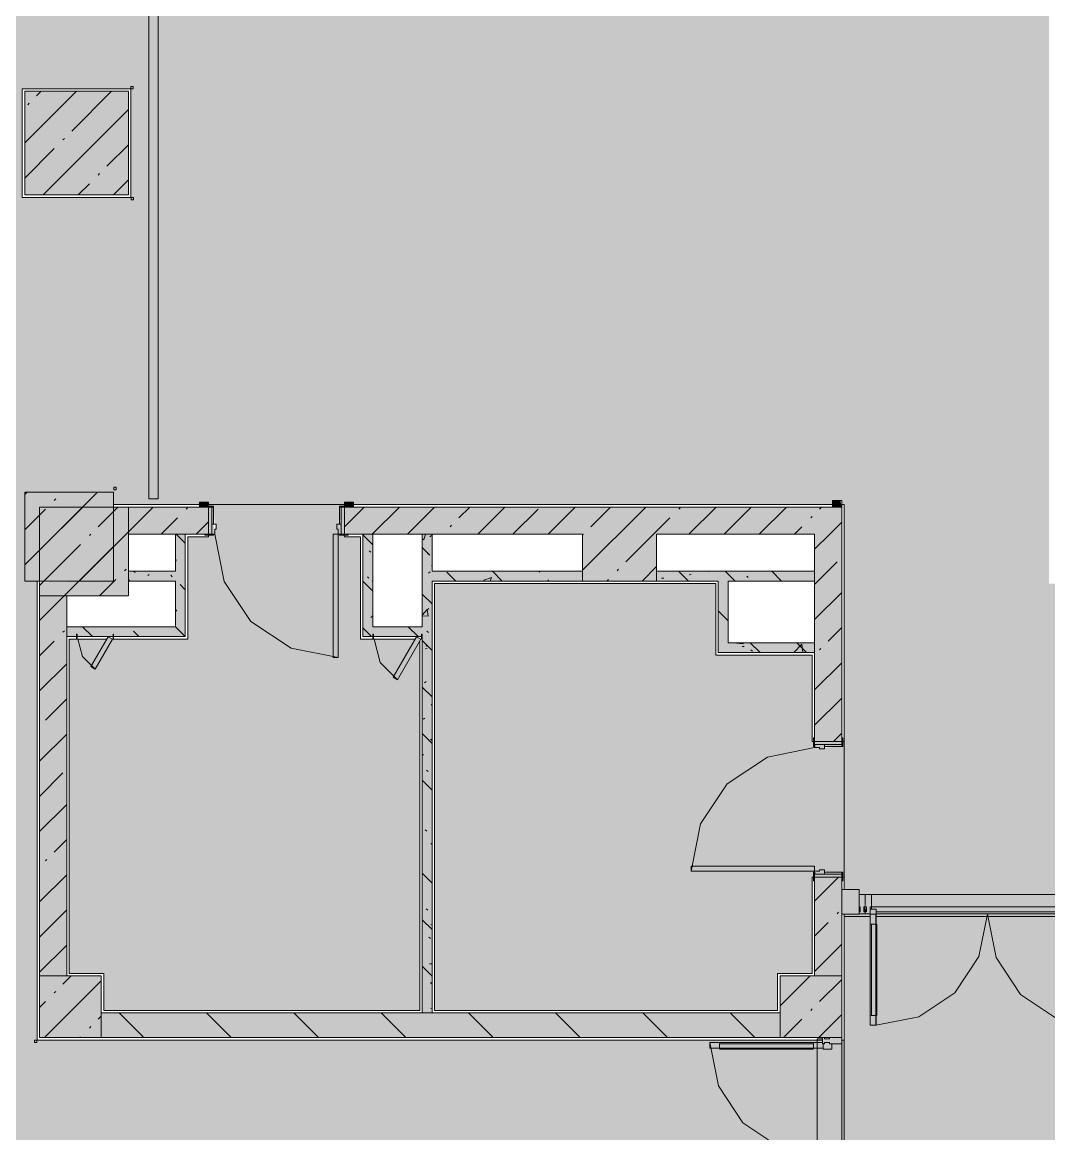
# Model space of a CAD drawing. Header units: millimetres. Extents: x -3817 to 677485, y -22715 to 103890.
# Drawn here: x 2368 to 2433.5, y -19524.2 to -19453.2 of the extents above; entities that cross this region are included whole.
import ezdxf

# ---------------------------------------------------------------- set-up
doc = ezdxf.new("R2010")
doc.units = ezdxf.units.MM
doc.layers.add('PDF _Геометрия', color=7, linetype='Continuous', true_color=0x1d1d1d)
doc.layers.add('PDF _Сплошная заливка', color=7, linetype='Continuous', true_color=0xffffff)

msp = doc.modelspace()

# ---------------------------------------------------------------- hatches: boundary and pattern name
at = {"layer": 'PDF _Сплошная заливка', "transparency": 33554559}
h = msp.add_hatch(color=256, dxfattribs=at)
h.paths.add_polyline_path([(2274.811, -19543.403), (2284.352, -19543.338), (2284.352, -19542.773), (2284.627, -19542.773), (2284.627, -19541.607), (2284.745, -19541.607), (2284.745, -19541.513), (2326.293, -19541.502), (2327.789, -19538.911), (2328.062, -19539.069), (2326.651, -19541.513), (2385.11, -19541.513), (2385.11, -19533.797), (2385.425, -19533.797), (2385.425, -19541.513), (2406.212, -19541.513), (2406.212, -19534.584), (2406.527, -19534.584), (2406.527, -19541.513), (2419.072, -19541.513), (2419.072, -19532.616), (2419.205, -19532.694), (2420.308, -19532.694), (2420.308, -19541.513), (2420.463, -19541.513), (2420.463, -19518.207), (2420.308, -19518.207), (2420.308, -19518.443), (2419.072, -19518.364), (2419.072, -19518.207), (2368.969, -19518.207), (2368.969, -19488.916), (2368.182, -19488.916), (2368.182, -19483.247), (2373.851, -19483.247), (2373.851, -19484.035), (2379.323, -19484.035), (2379.323, -19483.877), (2379.913, -19483.877), (2379.913, -19484.035), (2388.575, -19484.035), (2388.653, -19483.877), (2389.165, -19483.877), (2389.165, -19484.035), (2419.715, -19484.035), (2419.789, -19483.775), (2420.306, -19483.775), (2420.306, -19484.035), (2420.463, -19484.035), (2420.463, -19508.601), (2421.41, -19508.601), (2421.489, -19508.916), (2437.945, -19508.916), (2437.945, -19508.601), (2438.888, -19508.601), (2438.888, -19489.074), (2433.534, -19489.074), (2433.494, -19390.495), (2420.859, -19390.51), (2420.847, -19395.296), (2408.655, -19395.296), (2408.655, -19396.951), (2403.615, -19396.951), (2403.615, -19395.274), (2403.529, -19395.345), (2403.482, -19395.502), (2379.996, -19395.502), (2379.917, -19409.803), (2377.551, -19409.803), (2377.551, -19409.707), (2337.797, -19409.707), (2337.789, -19412.549), (2333.065, -19412.549), (2333.065, -19428.918), (2337.789, -19428.918), (2337.789, -19440.493), (2314.404, -19440.493), (2314.404, -19454.351), (2314.561, -19454.351), (2314.561, -19464.114), (2314.404, -19464.114), (2314.404, -19477.814), (2314.561, -19477.814), (2314.561, -19505.058), (2314.404, -19505.058), (2314.404, -19511.829), (2321.49, -19511.829), (2321.49, -19512.144), (2314.467, -19512.223), (2314.467, -19512.538), (2314.561, -19512.538), (2314.561, -19518.207), (2288.98, -19518.207), (2288.98, -19514.27), (2275.594, -19514.27), (2275.594, -19518.207), (2262.201, -19518.207), (2262.201, -19536.789), (2271.335, -19536.789), (2271.335, -19541.513), (2273.328, -19541.513), (2273.368, -19541.607), (2273.447, -19541.67), (2273.447, -19542.773), (2273.801, -19542.773), (2273.722, -19543.009), (2273.801, -19543.403), (2274.126, -19543.403)], flags=0)
h.paths.add_polyline_path([(2419.205, -19541.355), (2419.205, -19541.277), (2419.072, -19541.277)], flags=0)
h.paths.add_polyline_path([(2436.842, -19510.176), (2436.842, -19510.152), (2422.473, -19510.176), (2422.512, -19510.333), (2436.488, -19510.333), (2436.488, -19510.176)], flags=0)
h.paths.add_polyline_path([(2438.888, -19510.333), (2438.848, -19510.176), (2436.842, -19510.176), (2436.842, -19510.333), (2437.945, -19510.333)], flags=0)
h.paths.add_polyline_path([(2421.41, -19510.152), (2421.489, -19510.018), (2421.41, -19510.123)], flags=0)
h.paths.add_polyline_path([(2422.119, -19510.333), (2422.119, -19510.152), (2420.463, -19510.176), (2420.463, -19510.333), (2421.922, -19510.333)], flags=0)
h.paths.add_polyline_path([(2421.804, -19510.152), (2421.804, -19510.018), (2421.725, -19510.018), (2421.794, -19510.136)], flags=0)
h.paths.add_polyline_path([(2437.551, -19510.152), (2437.551, -19510.018), (2437.472, -19510.018)], flags=0)
h.paths.add_polyline_path([(2337.178, -19482.94), (2335.918, -19482.891), (2335.918, -19481.141), (2334.69, -19480.86), (2334.758, -19480.712), (2334.886, -19480.725), (2335.918, -19480.83), (2335.918, -19480.736), (2337.772, -19480.736), (2337.852, -19476.691), (2338.001, -19476.691), (2338.001, -19480.736), (2339.855, -19480.804), (2339.855, -19482.94), (2338.595, -19482.94)], flags=0)
h.paths.add_polyline_path([(2337.914, -19476.127), (2337.772, -19476.127), (2337.71, -19472.082), (2335.918, -19472.019), (2335.918, -19471.908), (2334.703, -19472.047), (2334.728, -19471.89), (2335.918, -19471.677), (2335.918, -19469.878), (2339.855, -19469.878), (2339.855, -19472.082), (2338.001, -19472.082), (2337.946, -19476.127), (2337.917, -19476.127)], flags=0)
h.paths.add_polyline_path([(2369.126, -19464.429), (2368.024, -19464.429), (2368.024, -19457.5), (2374.953, -19457.5), (2374.953, -19464.429)], flags=0)
h.paths.add_polyline_path([(2376.095, -19448.306), (2376.095, -19440.038), (2376.685, -19440.038), (2376.685, -19448.306)], flags=0)
h.paths.add_polyline_path([(2376.095, -19439.487), (2376.147, -19431.22), (2376.685, -19431.22), (2376.685, -19439.487)], flags=0)
h.paths.add_polyline_path([(2369.126, -19434.903), (2368.024, -19434.903), (2368.024, -19427.974), (2374.953, -19427.974), (2374.953, -19434.903)], flags=0)
h.paths.add_polyline_path([(2376.095, -19430.826), (2376.147, -19422.559), (2376.685, -19422.559), (2376.685, -19430.826), (2376.147, -19430.826)], flags=0)
h.paths.add_polyline_path([(2376.659, -19420.13), (2376.147, -19419.835), (2380.282, -19412.676), (2380.793, -19412.971), (2377.555, -19418.578)], flags=0)
h.paths.add_polyline_path([(2377.551, -19409.646), (2377.555, -19409.646), (2377.551, -19409.549)], flags=0)
h.paths.add_polyline_path([(2420.463, -19395.485), (2408.741, -19395.485), (2408.741, -19395.328), (2420.859, -19395.328), (2420.846, -19395.485)], flags=0)
h = msp.add_hatch(color=256, dxfattribs=at)
h.paths.add_polyline_path([(2420.463, -19541.513), (2458.899, -19541.513), (2459.911, -19539.761), (2460.183, -19539.919), (2459.263, -19541.513), (2479.135, -19541.513), (2480.54, -19539.079), (2480.813, -19539.237), (2479.498, -19541.513), (2563.458, -19541.513), (2563.458, -19523.325), (2551.955, -19523.325), (2551.955, -19528.049), (2551.64, -19528.049), (2551.561, -19523.325), (2550.222, -19523.325), (2550.159, -19513.719), (2546.679, -19513.719), (2546.679, -19513.325), (2550.222, -19513.325), (2550.222, -19503.483), (2543.136, -19503.483), (2543.136, -19503.089), (2550.222, -19503.089), (2550.222, -19484.192), (2562.348, -19484.192), (2562.348, -19434.192), (2563.458, -19434.192), (2563.458, -19422.775), (2557.545, -19422.746), (2557.545, -19419.627), (2533.294, -19419.627), (2533.294, -19422.746), (2530.696, -19422.746), (2530.696, -19456.319), (2538.412, -19456.319), (2538.412, -19456.634), (2530.696, -19456.634), (2530.696, -19460.347), (2533.129, -19461.752), (2532.972, -19462.025), (2530.696, -19460.711), (2530.696, -19495.53), (2482.115, -19495.53), (2482.115, -19508.443), (2486.681, -19508.443), (2486.681, -19508.758), (2482.115, -19508.758), (2482.115, -19515.372), (2486.681, -19515.372), (2486.681, -19515.687), (2482.115, -19515.687), (2482.115, -19518.207), (2448.651, -19518.207), (2448.651, -19522.773), (2448.336, -19522.773), (2448.336, -19518.207), (2441.722, -19518.207), (2441.722, -19522.773), (2441.407, -19522.773), (2441.407, -19518.207), (2438.888, -19518.207), (2438.888, -19510.333), (2436.842, -19510.333), (2436.842, -19517.419), (2436.488, -19517.419), (2436.488, -19510.333), (2422.473, -19510.333), (2422.473, -19517.262), (2422.119, -19517.262), (2422.119, -19510.333), (2420.463, -19510.333), (2420.463, -19537.159)], flags=0)
h.paths.add_polyline_path([(2551.86, -19515.53), (2562.348, -19515.53), (2562.348, -19485.767), (2551.797, -19485.767), (2551.797, -19515.53)], flags=0)
for points in [[(2374.796, -19464.272), (2374.796, -19457.658), (2368.182, -19457.658), (2368.182, -19464.272), (2369.126, -19464.272)], [(2369.126, -19488.916), (2373.851, -19488.916), (2373.851, -19483.247), (2368.182, -19483.247), (2368.182, -19488.916), (2368.969, -19488.916)], [(2374.796, -19489.861), (2374.796, -19484.192), (2373.851, -19484.192), (2373.851, -19488.916), (2369.126, -19488.995), (2369.126, -19489.861), (2373.851, -19489.861)], [(2388.653, -19484.129), (2388.673, -19484.129), (2388.653, -19483.877), (2388.575, -19483.877), (2388.575, -19484.129)], [(2388.673, -19484.129), (2388.771, -19484.129), (2388.771, -19483.877), (2388.673, -19483.877), (2388.673, -19484.035)], [(2404.916, -19488.916), (2408.497, -19488.916), (2408.497, -19484.192), (2403.773, -19484.192), (2403.773, -19488.916)], [(2419.715, -19484.192), (2420.109, -19484.192), (2420.109, -19483.775), (2419.715, -19483.775), (2419.715, -19484.035)], [(2394.322, -19488.916), (2403.771, -19488.916), (2403.771, -19488.287), (2394.165, -19488.287), (2394.165, -19488.916)], [(2418.574, -19488.916), (2418.574, -19488.287), (2408.497, -19488.287), (2408.497, -19488.916), (2418.416, -19488.916)], [(2412.432, -19493.483), (2413.062, -19493.483), (2413.062, -19488.916), (2412.432, -19488.916), (2412.432, -19489.074)], [(2369.126, -19514.112), (2370.859, -19514.112), (2370.859, -19489.861), (2369.126, -19489.861), (2369.126, -19513.955)], [(2373.221, -19492.46), (2378.417, -19492.46), (2378.417, -19491.83), (2370.859, -19491.83), (2370.859, -19492.46), (2371.016, -19492.46)], [(2393.378, -19492.46), (2393.535, -19492.46), (2393.535, -19491.83), (2389.756, -19491.83), (2389.756, -19492.46), (2391.688, -19492.46)], [(2418.416, -19493.483), (2418.574, -19493.483), (2418.574, -19492.853), (2413.062, -19492.853), (2413.062, -19493.483)], [(2421.41, -19510.152), (2421.794, -19510.136), (2421.725, -19510.018), (2421.804, -19508.916), (2421.41, -19508.916), (2421.489, -19510.018)], [(2421.804, -19510.018), (2421.882, -19510.018), (2421.804, -19509.703), (2421.725, -19509.703), (2421.725, -19510.018)], [(2436.842, -19510.018), (2436.842, -19509.861), (2437.157, -19509.861), (2437.157, -19509.703), (2422.197, -19509.703), (2422.197, -19509.861), (2422.512, -19509.861), (2422.512, -19510.018)], [(2418.731, -19518.049), (2420.306, -19518.049), (2420.306, -19514.112), (2416.369, -19514.112), (2416.369, -19518.049), (2418.416, -19518.049)], [(2416.369, -19518.049), (2416.369, -19516.475), (2373.063, -19516.475), (2373.063, -19518.049), (2404.916, -19518.049)], [(2419.072, -19518.443), (2419.205, -19518.364), (2420.308, -19518.443), (2420.306, -19518.049), (2419.072, -19518.128), (2419.072, -19518.364)]]:
    msp.add_hatch(color=256, dxfattribs=at).paths.add_polyline_path(points)
h = msp.add_hatch(color=256, dxfattribs=at)
h.paths.add_polyline_path([(2378.575, -19516.317), (2393.378, -19516.317), (2393.378, -19492.762), (2391.961, -19495.216), (2391.688, -19495.059), (2393.098, -19492.617), (2389.598, -19492.617), (2389.598, -19486.082), (2388.575, -19486.082), (2388.56, -19485.987), (2388.181, -19485.924), (2388.26, -19484.129), (2388.575, -19484.129), (2388.575, -19484.035), (2379.913, -19484.035), (2379.991, -19484.129), (2380.228, -19484.192), (2380.307, -19485.294), (2380.386, -19485.294), (2380.228, -19485.987), (2379.913, -19485.987), (2379.913, -19486.082), (2378.575, -19486.082), (2378.575, -19492.617), (2373.772, -19492.625), (2372.67, -19494.534), (2372.397, -19494.377), (2373.413, -19492.617), (2371.016, -19492.617), (2371.016, -19513.955), (2373.221, -19513.955), (2373.221, -19516.317), (2373.465, -19516.317)], flags=0)
h.paths.add_polyline_path([(2387.866, -19493.798), (2387.908, -19485.924), (2388.181, -19485.989), (2388.181, -19493.798)], flags=0)
h = msp.add_hatch(color=256, dxfattribs=at)
h.paths.add_polyline_path([(2389.598, -19485.924), (2403.773, -19485.924), (2403.773, -19484.192), (2388.575, -19484.192), (2388.653, -19485.924), (2388.811, -19485.924)], flags=0)
h.paths.add_polyline_path([(2418.574, -19485.924), (2420.306, -19485.924), (2420.306, -19484.192), (2408.497, -19484.192), (2408.497, -19485.924), (2408.655, -19485.924)], flags=0)
h.paths.add_polyline_path([(2379.913, -19485.924), (2379.913, -19484.192), (2374.796, -19484.192), (2374.796, -19485.924), (2379.677, -19485.924)], flags=0)
at = {"layer": 'PDF _Сплошная заливка', "true_color": 0xfbfbfb, "transparency": 33554559}
msp.add_hatch(color=7, dxfattribs=at).paths.add_polyline_path([(2388.55, -19485.924), (2388.575, -19485.924), (2388.575, -19484.192), (2388.378, -19484.192), (2388.378, -19485.924)])
at = {"layer": 'PDF _Сплошная заливка', "true_color": 0xe2e2e2, "transparency": 33554559}
h = msp.add_hatch(color=254, dxfattribs=at)
h.paths.add_polyline_path([(2380.11, -19485.924), (2380.307, -19485.924), (2380.228, -19485.294), (2380.11, -19485.294)], flags=0)
h.paths.add_polyline_path([(2388.181, -19485.924), (2388.378, -19485.924), (2388.378, -19485.294), (2388.102, -19485.294), (2388.181, -19485.609)], flags=0)
at = {"layer": 'PDF _Сплошная заливка', "transparency": 33554559}
h = msp.add_hatch(color=256, dxfattribs=at)
h.paths.add_polyline_path([(2418.574, -19514.112), (2420.306, -19514.112), (2420.306, -19507.813), (2418.574, -19507.813), (2418.574, -19513.7)], flags=0)
h.paths.add_polyline_path([(2418.574, -19499.152), (2420.306, -19499.152), (2420.306, -19485.924), (2418.574, -19485.924), (2418.574, -19498.916)], flags=0)
h = msp.add_hatch(color=256, dxfattribs=at)
h.paths.add_polyline_path([(2394.322, -19516.317), (2416.211, -19516.317), (2416.211, -19513.955), (2418.416, -19513.955), (2418.416, -19507.813), (2418.511, -19507.785), (2418.574, -19507.42), (2420.369, -19507.498), (2420.369, -19507.813), (2420.463, -19507.813), (2420.463, -19499.152), (2420.369, -19499.152), (2420.306, -19499.467), (2419.203, -19499.546), (2419.203, -19499.625), (2418.511, -19499.467), (2418.511, -19499.152), (2418.416, -19499.152), (2418.416, -19493.641), (2412.275, -19493.641), (2412.275, -19489.074), (2394.322, -19489.074), (2394.322, -19503.763)], flags=0)
h.paths.add_polyline_path([(2418.574, -19507.42), (2410.7, -19507.42), (2410.7, -19507.105), (2418.574, -19507.147)], flags=0)
at = {"layer": 'PDF _Сплошная заливка', "true_color": 0xe2e2e2, "transparency": 33554559}
h = msp.add_hatch(color=254, dxfattribs=at)
h.paths.add_polyline_path([(2418.574, -19507.617), (2419.203, -19507.617), (2419.203, -19507.341), (2418.574, -19507.498)], flags=0)
h.paths.add_polyline_path([(2419.203, -19499.625), (2419.203, -19499.349), (2418.574, -19499.349), (2418.574, -19499.546), (2418.888, -19499.546)], flags=0)
msp.add_hatch(color=254, dxfattribs=at).paths.add_polyline_path([(2418.416, -19507.42), (2418.574, -19507.42), (2418.574, -19507.105), (2410.7, -19507.105), (2410.7, -19507.42), (2418.245, -19507.42)])
at = {"layer": 'PDF _Сплошная заливка', "transparency": 33554559}
h = msp.add_hatch(color=256, dxfattribs=at)
h.paths.add_polyline_path([(2438.848, -19510.176), (2439.045, -19510.176), (2439.045, -19508.601), (2437.945, -19508.601), (2437.945, -19510.176)], flags=0)
h.paths.add_polyline_path([(2421.179, -19510.176), (2421.41, -19510.176), (2421.41, -19508.601), (2420.306, -19508.601), (2420.306, -19510.176), (2420.56, -19510.176)], flags=0)
h = msp.add_hatch(color=256, dxfattribs=at)
h.paths.add_polyline_path([(2437.236, -19510.176), (2437.157, -19509.861), (2436.842, -19509.861), (2436.842, -19510.176), (2437.157, -19510.176)], flags=0)
h.paths.add_polyline_path([(2422.512, -19510.176), (2422.512, -19509.861), (2422.119, -19509.861), (2422.197, -19510.176), (2422.473, -19510.176)], flags=0)

# ---------------------------------------------------------------- linework, layer by layer
at = {"layer": 'PDF _Геометрия', "color": 253, "lineweight": 9, "true_color": 0xaaaaaa}
for points in [[(2377.551, -19409.724), (2376.095, -19409.724), (2376.095, -19483.659), (2376.685, -19483.659), (2376.685, -19420.085)], [(2373.851, -19484.035), (2379.323, -19484.035)], [(2389.165, -19484.035), (2419.715, -19484.035)], [(2420.306, -19484.035), (2420.463, -19484.035), (2420.463, -19508.601)], [(2379.913, -19485.987), (2379.913, -19486.082), (2378.575, -19486.082), (2378.575, -19492.617), (2373.758, -19492.617)], [(2380.307, -19485.924), (2380.907, -19488.937), (2382.613, -19491.492), (2385.168, -19493.199), (2388.181, -19493.798)], [(2393.098, -19492.617), (2389.598, -19492.617), (2389.598, -19486.082), (2388.575, -19486.082), (2388.575, -19485.987)], [(2419.072, -19518.207), (2368.969, -19518.207), (2368.969, -19488.916)], [(2418.511, -19499.152), (2418.416, -19499.152), (2418.416, -19493.641), (2412.275, -19493.641), (2412.275, -19489.074), (2394.322, -19489.074), (2394.322, -19516.317), (2416.211, -19516.317), (2416.211, -19513.955), (2418.416, -19513.955), (2418.416, -19507.813), (2418.511, -19507.813)], [(2373.413, -19492.617), (2371.016, -19492.617), (2371.016, -19513.955), (2373.221, -19513.955), (2373.221, -19516.317), (2393.378, -19516.317), (2393.378, -19492.762)], [(2371.567, -19492.625), (2371.863, -19493.727), (2372.67, -19494.534)], [(2390.465, -19492.625), (2390.866, -19494.121), (2391.961, -19495.216)], [(2420.369, -19507.813), (2420.463, -19507.813), (2420.463, -19499.152), (2420.369, -19499.152)], [(2418.574, -19499.546), (2415.56, -19500.145), (2413.006, -19501.852), (2411.299, -19504.407), (2410.7, -19507.42)], [(2420.463, -19510.176), (2420.463, -19510.333), (2422.119, -19510.333), (2420.463, -19510.333), (2420.463, -19541.513), (2458.899, -19541.513)], [(2422.119, -19509.861), (2422.512, -19509.861), (2422.512, -19510.018)], [(2437.236, -19510.176), (2436.842, -19510.176), (2436.842, -19517.419), (2434.07, -19516.868), (2431.72, -19515.298), (2430.15, -19512.948), (2429.599, -19510.176), (2429.059, -19512.887), (2427.523, -19515.186), (2425.224, -19516.722), (2422.512, -19517.262), (2422.512, -19510.176), (2422.119, -19510.176)], [(2422.119, -19510.805), (2422.473, -19510.805)], [(2422.197, -19516.632), (2422.197, -19510.805)], [(2422.544, -19516.632), (2422.544, -19510.805)], [(2422.119, -19516.632), (2422.473, -19516.632)], [(2411.883, -19518.364), (2412.434, -19521.136), (2414.005, -19523.486), (2416.355, -19525.057), (2419.127, -19525.608)], [(2411.883, -19518.364), (2419.072, -19518.364)], [(2412.513, -19518.364), (2412.513, -19518.718)], [(2418.497, -19518.364), (2418.497, -19518.718)], [(2419.205, -19518.364), (2419.52, -19518.364)], [(2420.308, -19541.513), (2420.463, -19541.513), (2420.463, -19518.207), (2420.308, -19518.207)], [(2412.513, -19518.443), (2418.497, -19518.443)], [(2412.513, -19518.789), (2418.497, -19518.789)], [(2419.678, -19518.443), (2419.678, -19518.797), (2419.127, -19518.797), (2419.127, -19518.411)]]:
    msp.add_lwpolyline(points, dxfattribs=at)
at = {"layer": 'PDF _Геометрия', "color": 7, "lineweight": 9}
for points in [[(2374.951, -19457.5), (2375.105, -19457.5), (2375.105, -19457.343), (2374.951, -19457.343)], [(2374.796, -19457.658), (2368.182, -19457.658), (2368.182, -19464.272), (2374.796, -19464.272)], [(2375.114, -19464.437), (2374.961, -19464.437), (2374.961, -19464.594), (2375.114, -19464.594)], [(2373.851, -19483.247), (2368.182, -19483.247), (2368.182, -19488.916), (2373.851, -19488.916)], [(2373.862, -19483.082), (2374.016, -19483.082), (2374.016, -19482.925), (2373.862, -19482.925)], [(2374.796, -19484.192), (2369.126, -19484.192), (2369.126, -19489.861), (2374.796, -19489.861)], [(2420.306, -19484.192), (2420.306, -19483.775), (2419.715, -19483.775), (2419.715, -19484.192)], [(2372.398, -19485.918), (2372.304, -19486.011)], [(2393.535, -19492.46), (2393.535, -19516.475), (2373.063, -19516.475), (2373.063, -19518.049), (2416.369, -19518.049), (2416.369, -19516.475), (2394.165, -19516.475), (2394.165, -19488.916), (2403.771, -19488.916), (2403.771, -19488.287), (2394.165, -19488.287), (2394.165, -19485.924), (2393.535, -19485.924), (2393.535, -19491.83), (2390.386, -19491.83), (2390.386, -19485.924), (2389.756, -19485.924), (2389.756, -19491.83), (2389.756, -19492.46)], [(2413.062, -19492.853), (2413.062, -19488.916), (2418.574, -19488.916), (2418.574, -19492.853)], [(2421.489, -19509.703), (2421.489, -19510.018), (2421.41, -19510.018), (2421.41, -19510.152), (2421.804, -19510.152), (2421.804, -19510.018), (2421.725, -19510.018), (2421.725, -19509.703), (2421.804, -19509.703), (2421.804, -19508.916), (2421.41, -19508.916), (2421.41, -19509.703)], [(2421.882, -19509.703), (2421.725, -19509.703), (2421.725, -19510.018), (2421.882, -19510.018)], [(2436.842, -19510.152), (2422.512, -19510.152)], [(2373.063, -19514.112), (2369.126, -19514.112), (2369.126, -19518.049), (2373.063, -19518.049)], [(2418.288, -19514.112), (2416.369, -19516.031)], [(2420.306, -19514.112), (2416.369, -19514.112), (2416.369, -19518.049), (2420.306, -19518.049)], [(2420.306, -19514.112), (2416.369, -19514.112), (2416.369, -19518.049), (2420.306, -19518.049)], [(2420.306, -19514.339), (2418.888, -19515.757)], [(2418.42, -19516.225), (2418.326, -19516.319)], [(2417.765, -19516.88), (2416.596, -19518.049)], [(2420.306, -19516.584), (2418.841, -19518.049)], [(2368.961, -19518.372), (2368.961, -19518.219), (2368.804, -19518.219), (2368.804, -19518.372)], [(2419.205, -19518.443), (2419.205, -19518.364), (2419.52, -19518.364), (2419.52, -19518.443), (2420.308, -19518.443), (2420.308, -19518.049), (2419.52, -19518.049), (2419.52, -19518.128), (2419.205, -19518.128), (2419.205, -19518.049), (2419.072, -19518.049), (2419.072, -19518.443)], [(2419.205, -19518.364), (2419.52, -19518.364), (2419.52, -19518.443), (2420.308, -19518.443), (2420.308, -19518.049), (2419.52, -19518.049), (2419.52, -19518.128), (2419.205, -19518.128), (2419.205, -19518.049), (2419.072, -19518.049), (2419.072, -19518.443), (2419.205, -19518.443)]]:
    msp.add_lwpolyline(points, close=True, dxfattribs=at)
at = {"layer": 'PDF _Геометрия', "color": 253, "lineweight": 9, "true_color": 0xaaaaaa}
for points in [[(2374.953, -19457.5), (2374.953, -19464.429), (2368.024, -19464.429), (2368.024, -19457.5)], [(2380.228, -19484.129), (2379.677, -19484.129), (2379.677, -19484.192), (2380.228, -19484.192)], [(2388.575, -19484.035), (2379.913, -19484.035)], [(2380.11, -19484.192), (2379.913, -19484.192), (2379.913, -19485.924), (2380.11, -19485.924)], [(2380.228, -19484.192), (2380.11, -19484.192), (2380.11, -19485.294), (2380.228, -19485.294)], [(2388.26, -19484.129), (2388.26, -19484.192), (2388.811, -19484.192), (2388.811, -19484.129)], [(2388.26, -19484.192), (2388.26, -19485.294), (2388.378, -19485.294), (2388.378, -19484.192)], [(2388.378, -19484.192), (2388.378, -19485.924), (2388.575, -19485.924), (2388.575, -19484.192)], [(2380.307, -19485.924), (2380.307, -19485.609), (2380.386, -19485.609), (2380.386, -19485.294), (2380.11, -19485.294), (2380.11, -19485.924)], [(2388.181, -19485.924), (2388.378, -19485.924), (2388.378, -19485.294), (2388.102, -19485.294), (2388.102, -19485.609), (2388.181, -19485.609)], [(2380.228, -19485.924), (2379.677, -19485.924), (2379.677, -19485.987), (2380.228, -19485.987)], [(2380.228, -19485.916), (2380.11, -19485.916), (2380.11, -19485.924), (2380.228, -19485.924)], [(2388.181, -19493.798), (2388.181, -19485.924), (2387.866, -19485.924), (2387.866, -19493.798)], [(2388.26, -19485.916), (2388.26, -19485.924), (2388.378, -19485.924), (2388.378, -19485.916)], [(2388.26, -19485.924), (2388.26, -19485.987), (2388.811, -19485.987), (2388.811, -19485.924)], [(2371.528, -19492.31), (2371.489, -19492.31), (2371.489, -19492.625), (2371.528, -19492.625)], [(2372.67, -19494.534), (2373.772, -19492.625), (2373.499, -19492.467), (2372.397, -19494.377)], [(2373.811, -19492.31), (2373.811, -19492.625), (2373.851, -19492.625), (2373.851, -19492.31)], [(2390.425, -19492.31), (2390.386, -19492.31), (2390.386, -19492.625), (2390.425, -19492.625)], [(2391.961, -19495.216), (2393.457, -19492.625), (2393.184, -19492.467), (2391.688, -19495.059)], [(2393.496, -19492.31), (2393.496, -19492.625), (2393.535, -19492.625), (2393.535, -19492.31)], [(2418.574, -19499.467), (2418.574, -19498.916), (2418.511, -19498.916), (2418.511, -19499.467)], [(2420.306, -19499.349), (2420.306, -19499.152), (2418.574, -19499.152), (2418.574, -19499.349)], [(2420.369, -19499.467), (2420.369, -19498.916), (2420.306, -19498.916), (2420.306, -19499.467)], [(2418.574, -19499.546), (2418.888, -19499.546), (2418.888, -19499.625), (2419.203, -19499.625), (2419.203, -19499.349), (2418.574, -19499.349)], [(2418.581, -19499.467), (2418.581, -19499.349), (2418.574, -19499.349), (2418.574, -19499.467)], [(2420.306, -19499.467), (2420.306, -19499.349), (2419.203, -19499.349), (2419.203, -19499.467)], [(2410.7, -19507.42), (2418.574, -19507.42), (2418.574, -19507.105), (2410.7, -19507.105)], [(2418.574, -19507.498), (2418.511, -19507.498), (2418.511, -19508.05), (2418.574, -19508.05)], [(2418.574, -19507.42), (2418.574, -19507.617), (2419.203, -19507.617), (2419.203, -19507.341), (2418.888, -19507.341), (2418.888, -19507.42)], [(2418.581, -19507.498), (2418.574, -19507.498), (2418.574, -19507.617), (2418.581, -19507.617)], [(2420.306, -19507.617), (2418.574, -19507.617), (2418.574, -19507.813), (2420.306, -19507.813)], [(2420.306, -19507.498), (2419.203, -19507.498), (2419.203, -19507.617), (2420.306, -19507.617)], [(2420.369, -19507.498), (2420.306, -19507.498), (2420.306, -19508.05), (2420.369, -19508.05)], [(2422.119, -19509.861), (2422.512, -19509.861), (2422.512, -19510.018), (2422.512, -19509.861)], [(2422.119, -19510.176), (2422.512, -19510.176), (2422.512, -19509.861), (2422.119, -19509.861)], [(2422.473, -19510.176), (2422.119, -19510.176), (2422.119, -19517.262), (2422.473, -19517.262), (2422.473, -19510.176), (2422.119, -19510.176), (2422.119, -19517.262), (2422.473, -19517.262)], [(2422.512, -19510.176), (2422.119, -19510.176)], [(2436.488, -19510.333), (2422.473, -19510.333)], [(2419.127, -19518.718), (2419.127, -19518.411), (2419.127, -19518.718), (2411.883, -19518.718), (2411.883, -19518.364), (2419.072, -19518.364), (2411.883, -19518.364), (2411.883, -19518.718)]]:
    msp.add_lwpolyline(points, close=True, dxfattribs=at)
at = {"layer": 'PDF _Геометрия', "color": 7, "lineweight": 9}
for points in [[(2368.182, -19460.949), (2371.473, -19457.658)], [(2368.937, -19457.949), (2369.228, -19457.658)], [(2371.182, -19460.194), (2373.718, -19457.658)], [(2368.376, -19458.51), (2368.469, -19458.417)], [(2369.349, -19464.272), (2374.796, -19458.825)], [(2370.62, -19460.755), (2370.714, -19460.662)], [(2368.182, -19463.194), (2370.059, -19461.316)], [(2373.427, -19462.439), (2374.796, -19461.07)], [(2372.865, -19463), (2372.959, -19462.907)], [(2371.594, -19464.272), (2372.304, -19463.561)], [(2373.839, -19464.272), (2374.796, -19463.315)], [(2368.182, -19483.399), (2368.333, -19483.247)], [(2368.182, -19487.889), (2372.823, -19483.247)], [(2369.126, -19491.434), (2370.699, -19489.861), (2374.796, -19485.765), (2376.368, -19484.192)], [(2369.126, -19486.944), (2371.878, -19484.192)], [(2370.059, -19483.766), (2370.153, -19483.673)], [(2374.123, -19484.192), (2372.865, -19485.45), (2373.851, -19484.465)], [(2379.913, -19484.129), (2379.913, -19483.877), (2379.323, -19483.877), (2379.323, -19484.192), (2379.677, -19484.192), (2373.851, -19484.192)], [(2378.478, -19484.328), (2378.571, -19484.234)], [(2379.717, -19483.877), (2379.717, -19484.129)], [(2379.815, -19483.877), (2379.815, -19484.129)], [(2379.913, -19485.924), (2379.913, -19484.192)], [(2420.306, -19498.916), (2420.306, -19485.924), (2420.306, -19484.192), (2408.497, -19484.192), (2403.773, -19484.192), (2388.653, -19484.192), (2389.165, -19484.192), (2389.165, -19483.877), (2388.575, -19483.877), (2388.575, -19484.129)], [(2388.575, -19485.456), (2389.838, -19484.192)], [(2388.575, -19484.192), (2388.575, -19485.924)], [(2388.673, -19483.877), (2388.673, -19484.129)], [(2388.771, -19483.877), (2388.771, -19484.129)], [(2390.351, -19485.924), (2392.083, -19484.192)], [(2392.596, -19485.924), (2394.328, -19484.192)], [(2395.877, -19484.889), (2396.573, -19484.192)], [(2397.086, -19485.924), (2398.818, -19484.192)], [(2401.576, -19485.924), (2403.308, -19484.192)], [(2403.773, -19488.217), (2407.798, -19484.192)], [(2404.295, -19485.45), (2405.553, -19484.192)], [(2409.908, -19484.328), (2410.001, -19484.234)], [(2410.556, -19485.924), (2412.288, -19484.192)], [(2412.801, -19485.924), (2414.533, -19484.192)], [(2415.046, -19485.924), (2416.778, -19484.192)], [(2418.888, -19484.328), (2419.023, -19484.192)], [(2420.109, -19483.775), (2420.109, -19484.192)], [(2420.207, -19483.775), (2420.207, -19484.192)], [(2368.182, -19485.644), (2369.498, -19484.328), (2369.126, -19484.699)], [(2376.881, -19485.924), (2377.917, -19484.889)], [(2399.331, -19485.924), (2400.928, -19484.328)], [(2406.54, -19487.695), (2408.497, -19485.738), (2409.346, -19484.889)], [(2418.326, -19484.889), (2418.42, -19484.795)], [(2379.126, -19485.924), (2379.913, -19485.137)], [(2395.315, -19485.45), (2395.409, -19485.357)], [(2417.291, -19485.924), (2417.765, -19485.45)], [(2418.574, -19486.887), (2419.536, -19485.924), (2420.306, -19485.154)], [(2370.859, -19514.112), (2370.859, -19492.46), (2378.417, -19492.46), (2378.417, -19491.83), (2378.417, -19485.924), (2379.677, -19485.924)], [(2378.417, -19485.924), (2377.788, -19485.924), (2377.788, -19488.287), (2374.796, -19488.287)], [(2374.796, -19485.924), (2377.788, -19485.924)], [(2388.653, -19485.924), (2389.756, -19485.924)], [(2390.386, -19485.924), (2393.535, -19485.924)], [(2394.165, -19485.924), (2403.773, -19485.924), (2403.773, -19488.916), (2408.497, -19488.916), (2408.497, -19488.287), (2418.574, -19488.287), (2418.574, -19485.924), (2408.497, -19485.924), (2408.497, -19488.916), (2412.432, -19488.916), (2412.432, -19493.483), (2413.062, -19493.483), (2418.574, -19493.483), (2418.574, -19498.916)], [(2403.773, -19485.972), (2403.827, -19485.918)], [(2369.399, -19488.916), (2371.743, -19486.573), (2369.126, -19489.189)], [(2371.644, -19488.916), (2373.851, -19486.71)], [(2418.574, -19489.132), (2420.01, -19487.695)], [(2374.549, -19488.256), (2374.643, -19488.163)], [(2405.979, -19488.256), (2406.072, -19488.163)], [(2407.564, -19488.916), (2408.497, -19487.983)], [(2418.574, -19488.916), (2418.574, -19488.287)], [(2369.126, -19488.995), (2369.126, -19514.13)], [(2374.796, -19488.916), (2377.788, -19488.916), (2377.788, -19491.83), (2370.859, -19491.83), (2370.859, -19489.861)], [(2372.944, -19489.861), (2373.988, -19488.818)], [(2405.319, -19488.916), (2405.418, -19488.818)], [(2418.574, -19491.377), (2420.306, -19489.644)], [(2370.62, -19492.185), (2370.714, -19492.092)], [(2370.859, -19491.83), (2370.859, -19492.46)], [(2419.449, -19492.746), (2420.306, -19491.889)], [(2369.126, -19493.679), (2370.059, -19492.746)], [(2418.574, -19493.483), (2418.574, -19492.853)], [(2418.888, -19493.307), (2418.981, -19493.214)], [(2369.126, -19495.924), (2370.859, -19494.192)], [(2418.574, -19495.867), (2420.306, -19494.134)], [(2369.498, -19497.797), (2370.859, -19496.437)], [(2418.574, -19498.112), (2420.306, -19496.379)], [(2369.126, -19500.414), (2370.859, -19498.682)], [(2418.574, -19499.152), (2420.306, -19499.152)], [(2419.778, -19499.152), (2420.306, -19498.624)], [(2369.126, -19502.659), (2370.62, -19501.165)], [(2369.126, -19504.904), (2370.859, -19503.172)], [(2370.059, -19506.216), (2370.859, -19505.417)], [(2369.498, -19506.777), (2369.591, -19506.684)], [(2369.126, -19509.394), (2370.859, -19507.662)], [(2418.574, -19509.337), (2420.097, -19507.813)], [(2420.306, -19507.813), (2418.574, -19507.813)], [(2418.574, -19508.05), (2418.574, -19514.112), (2420.306, -19514.112), (2420.306, -19510.176), (2421.41, -19510.176), (2421.41, -19508.601), (2420.306, -19508.601), (2420.306, -19508.05)], [(2420.306, -19508.601), (2420.306, -19510.176)], [(2422.119, -19510.018), (2422.119, -19509.703), (2422.197, -19509.703), (2422.197, -19508.916), (2421.804, -19508.916), (2421.804, -19509.703), (2421.882, -19509.703), (2421.882, -19510.018), (2421.804, -19510.018), (2421.804, -19510.152), (2422.119, -19510.152)], [(2437.157, -19508.916), (2422.197, -19508.916), (2437.157, -19508.916), (2437.157, -19509.703), (2437.157, -19509.861), (2437.157, -19509.703), (2422.197, -19509.703), (2437.157, -19509.703)], [(2422.197, -19509.703), (2422.197, -19509.861), (2422.197, -19509.703), (2422.197, -19508.916)], [(2369.126, -19511.639), (2370.859, -19509.907)], [(2420.01, -19510.145), (2420.103, -19510.051)], [(2436.842, -19510.018), (2422.512, -19510.018), (2436.842, -19510.018)], [(2418.574, -19511.582), (2419.449, -19510.706)], [(2369.126, -19513.884), (2370.859, -19512.152)], [(2418.574, -19513.827), (2420.306, -19512.094)], [(2369.451, -19518.049), (2373.063, -19514.437)], [(2370.62, -19514.635), (2371.143, -19514.112)], [(2370.059, -19515.196), (2370.153, -19515.103)], [(2369.126, -19516.129), (2369.498, -19515.757)], [(2372.865, -19516.88), (2373.063, -19516.682)], [(2375.786, -19518.049), (2374.212, -19516.475)], [(2381.354, -19518.049), (2379.779, -19516.475)], [(2386.922, -19518.049), (2385.347, -19516.475)], [(2392.489, -19518.049), (2390.914, -19516.475)], [(2393.535, -19516.475), (2394.165, -19516.475)], [(2398.057, -19518.049), (2396.482, -19516.475)], [(2403.624, -19518.049), (2402.05, -19516.475)], [(2409.192, -19518.049), (2407.617, -19516.475)], [(2414.759, -19518.049), (2413.185, -19516.475)], [(2372.304, -19517.441), (2372.398, -19517.348)], [(2371.696, -19518.049), (2371.743, -19518.002)], [(2419.52, -19541.67), (2418.731, -19541.67), (2418.731, -19518.128), (2419.072, -19518.128)], [(2419.205, -19518.128), (2419.52, -19518.128)], [(2420.306, -19518.443), (2420.306, -19532.616)]]:
    msp.add_lwpolyline(points, dxfattribs=at)
at = {"layer": 'PDF _Геометрия', "color": 8, "lineweight": 9, "true_color": 0x787878}
for points in [[(2378.417, -19486.505), (2377.837, -19485.924)], [(2390.386, -19486.594), (2389.756, -19485.964)], [(2393.535, -19485.953), (2393.61, -19485.924)], [(2393.535, -19486.213), (2393.637, -19486.282)], [(2393.637, -19486.282), (2393.757, -19485.924)], [(2394.019, -19486.086), (2394.124, -19486.006)], [(2390.145, -19486.994), (2390.257, -19487.065)], [(2394.024, -19487.261), (2393.535, -19486.772)], [(2393.882, -19487.152), (2393.993, -19487.222)], [(2377.788, -19487.576), (2377.838, -19487.556)], [(2377.788, -19487.708), (2377.838, -19487.556)], [(2375.121, -19488.289), (2375.219, -19488.378)], [(2376.024, -19488.569), (2376.129, -19488.489)], [(2377.591, -19488.647), (2377.492, -19488.548)], [(2393.934, -19488.416), (2394.039, -19488.336)], [(2394.123, -19487.936), (2394.165, -19487.974)], [(2395.679, -19488.916), (2395.113, -19488.35)], [(2398.647, -19488.916), (2398.017, -19488.287)], [(2401.052, -19488.35), (2400.989, -19488.287)], [(2410.526, -19488.916), (2409.896, -19488.287)], [(2410.568, -19488.508), (2410.699, -19488.491)], [(2411.785, -19488.308), (2411.813, -19488.287)], [(2413.498, -19488.916), (2412.868, -19488.287)], [(2416.466, -19488.916), (2415.836, -19488.287)], [(2374.889, -19488.916), (2374.796, -19488.823)], [(2378.417, -19489.473), (2378.086, -19489.142)], [(2390.386, -19489.562), (2389.756, -19488.932)], [(2390.041, -19488.636), (2390.138, -19488.726)], [(2390.34, -19488.909), (2390.386, -19488.874)], [(2397.542, -19488.916), (2397.467, -19488.866), (2397.957, -19488.678)], [(2397.877, -19488.916), (2397.957, -19488.678)], [(2401.619, -19488.916), (2401.547, -19488.845)], [(2408.816, -19488.738), (2408.946, -19488.721)], [(2414.245, -19488.609), (2414.342, -19488.698)], [(2394.165, -19490.374), (2393.535, -19489.744)], [(2393.849, -19490.746), (2393.954, -19490.666)], [(2377.795, -19490.739), (2377.892, -19490.828)], [(2390.255, -19491.239), (2390.36, -19491.159)], [(2393.535, -19491.094), (2393.845, -19490.724)], [(2393.535, -19491.128), (2393.926, -19491.162)], [(2393.927, -19491.163), (2393.846, -19490.724)], [(2413.062, -19491.452), (2412.432, -19490.822)], [(2372.493, -19492.46), (2371.863, -19491.83)], [(2375.465, -19492.46), (2375.117, -19492.112)], [(2378.417, -19492.445), (2377.803, -19491.83), (2377.788, -19491.815)], [(2390.311, -19492.46), (2389.756, -19491.904)], [(2393.283, -19492.46), (2392.653, -19491.83)], [(2393.834, -19492.112), (2393.932, -19492.201)], [(2394.165, -19493.341), (2393.535, -19492.711)], [(2393.729, -19493.243), (2393.86, -19493.226)], [(2393.764, -19493.077), (2393.868, -19492.996)], [(2414.009, -19492.92), (2413.591, -19492.883), (2413.616, -19492.853)], [(2413.957, -19493.098), (2414.088, -19493.081)], [(2414.009, -19492.92), (2413.997, -19492.853)], [(2415.093, -19493.483), (2414.463, -19492.853)], [(2414.513, -19493.296), (2414.611, -19493.385)], [(2415.709, -19492.868), (2415.818, -19492.853)], [(2417.245, -19493.483), (2417.766, -19492.94)], [(2418.065, -19493.483), (2417.435, -19492.853)], [(2417.829, -19493.483), (2417.766, -19492.94)], [(2393.679, -19495.407), (2393.783, -19495.326)], [(2394.165, -19496.313), (2393.535, -19495.683)], [(2394.103, -19496.799), (2394.165, -19496.857)], [(2393.593, -19497.737), (2393.698, -19497.657)], [(2394.165, -19499.281), (2393.535, -19498.651)], [(2394.165, -19499.088), (2394.061, -19499.017), (2394.165, -19498.978)], [(2393.535, -19500.047), (2393.613, -19499.987)], [(2393.814, -19500.976), (2393.911, -19501.065)], [(2394.165, -19502.252), (2393.535, -19501.623)], [(2393.826, -19504.881), (2393.727, -19504.783)], [(2394.082, -19505.663), (2394.165, -19505.739)], [(2394.165, -19508.192), (2393.535, -19507.562)], [(2393.793, -19509.84), (2393.89, -19509.929)], [(2394.165, -19511.16), (2393.535, -19510.53)], [(2394.084, -19510.825), (2394.165, -19510.814)], [(2393.956, -19511.648), (2394.067, -19511.719)], [(2393.995, -19513.355), (2394.126, -19513.338)], [(2394.165, -19514.131), (2393.535, -19513.502)], [(2394.061, -19514.527), (2394.159, -19514.616)], [(2394.069, -19516.165), (2394.165, -19516.226)], [(2393.54, -19516.475), (2393.535, -19516.469)]]:
    msp.add_lwpolyline(points, dxfattribs=at)
at = {"layer": 'PDF _Сплошная заливка', "lineweight": 60, "transparency": 33554559}
for points in [[(2379.677, -19484.192), (2379.717, -19483.877), (2379.323, -19484.192), (2379.323, -19483.877)], [(2379.815, -19484.129), (2379.815, -19483.877), (2379.717, -19484.129), (2379.717, -19483.877)], [(2379.913, -19484.129), (2379.913, -19483.877), (2379.815, -19484.129), (2379.815, -19483.877)], [(2389.165, -19484.192), (2389.165, -19483.877), (2388.811, -19484.192), (2388.771, -19483.877)], [(2420.207, -19484.192), (2420.207, -19483.775), (2420.109, -19484.192), (2420.109, -19483.828)], [(2420.306, -19484.192), (2420.222, -19483.775), (2420.207, -19484.192), (2420.207, -19483.775)], [(2378.417, -19491.83), (2378.417, -19485.924), (2377.788, -19491.83), (2377.788, -19485.924)], [(2390.386, -19491.83), (2390.386, -19485.924), (2389.756, -19491.83), (2389.756, -19485.924)], [(2394.165, -19516.475), (2394.165, -19485.924), (2393.535, -19516.475), (2393.535, -19485.924)], [(2377.788, -19488.916), (2377.788, -19488.287), (2374.796, -19488.916), (2374.796, -19488.287)], [(2422.119, -19510.152), (2422.197, -19508.916), (2421.882, -19510.152), (2421.804, -19508.916)], [(2437.157, -19509.703), (2437.157, -19508.916), (2422.197, -19509.703), (2422.197, -19508.916)], [(2422.512, -19510.152), (2436.842, -19510.152), (2422.512, -19510.018), (2436.842, -19510.018)], [(2369.126, -19518.049), (2373.063, -19518.049), (2369.126, -19514.13), (2373.063, -19514.112)]]:
    msp.add_solid(points, dxfattribs=at)
at = {"layer": 'PDF _Сплошная заливка', "color": 7, "lineweight": 60, "true_color": 0xfbfbfb, "transparency": 33554559}
for points in [[(2379.913, -19485.924), (2380.11, -19485.924), (2379.913, -19484.192), (2380.11, -19484.192)], [(2420.306, -19499.349), (2420.306, -19499.152), (2418.635, -19499.349), (2418.574, -19499.152)], [(2420.306, -19507.813), (2420.306, -19507.617), (2418.574, -19507.813), (2418.574, -19507.617)]]:
    msp.add_solid(points, dxfattribs=at)
at = {"layer": 'PDF _Сплошная заливка', "color": 254, "lineweight": 60, "true_color": 0xe2e2e2, "transparency": 33554559}
for points in [[(2380.228, -19485.294), (2380.228, -19484.192), (2380.11, -19485.294), (2380.11, -19484.192)], [(2388.26, -19485.294), (2388.378, -19485.294), (2388.26, -19484.192), (2388.378, -19484.192)], [(2388.181, -19493.798), (2388.181, -19485.924), (2387.866, -19493.798), (2387.866, -19485.924)], [(2388.811, -19485.987), (2388.811, -19485.924), (2388.653, -19485.987)], [(2372.67, -19494.534), (2373.758, -19492.617), (2372.397, -19494.377), (2373.499, -19492.467)], [(2391.961, -19495.216), (2393.443, -19492.617), (2391.688, -19495.059), (2393.184, -19492.467)], [(2418.511, -19499.467), (2418.574, -19499.467), (2418.511, -19499.349)], [(2420.306, -19499.467), (2420.306, -19499.349), (2419.203, -19499.467), (2419.203, -19499.349)], [(2420.306, -19499.467), (2420.369, -19499.467), (2420.306, -19499.349)], [(2420.306, -19507.617), (2420.306, -19507.498), (2419.203, -19507.617), (2419.203, -19507.498)], [(2422.473, -19517.262), (2422.473, -19510.176), (2422.119, -19517.262), (2422.119, -19510.176)]]:
    msp.add_solid(points, dxfattribs=at)

doc.saveas('drawing.dxf')
